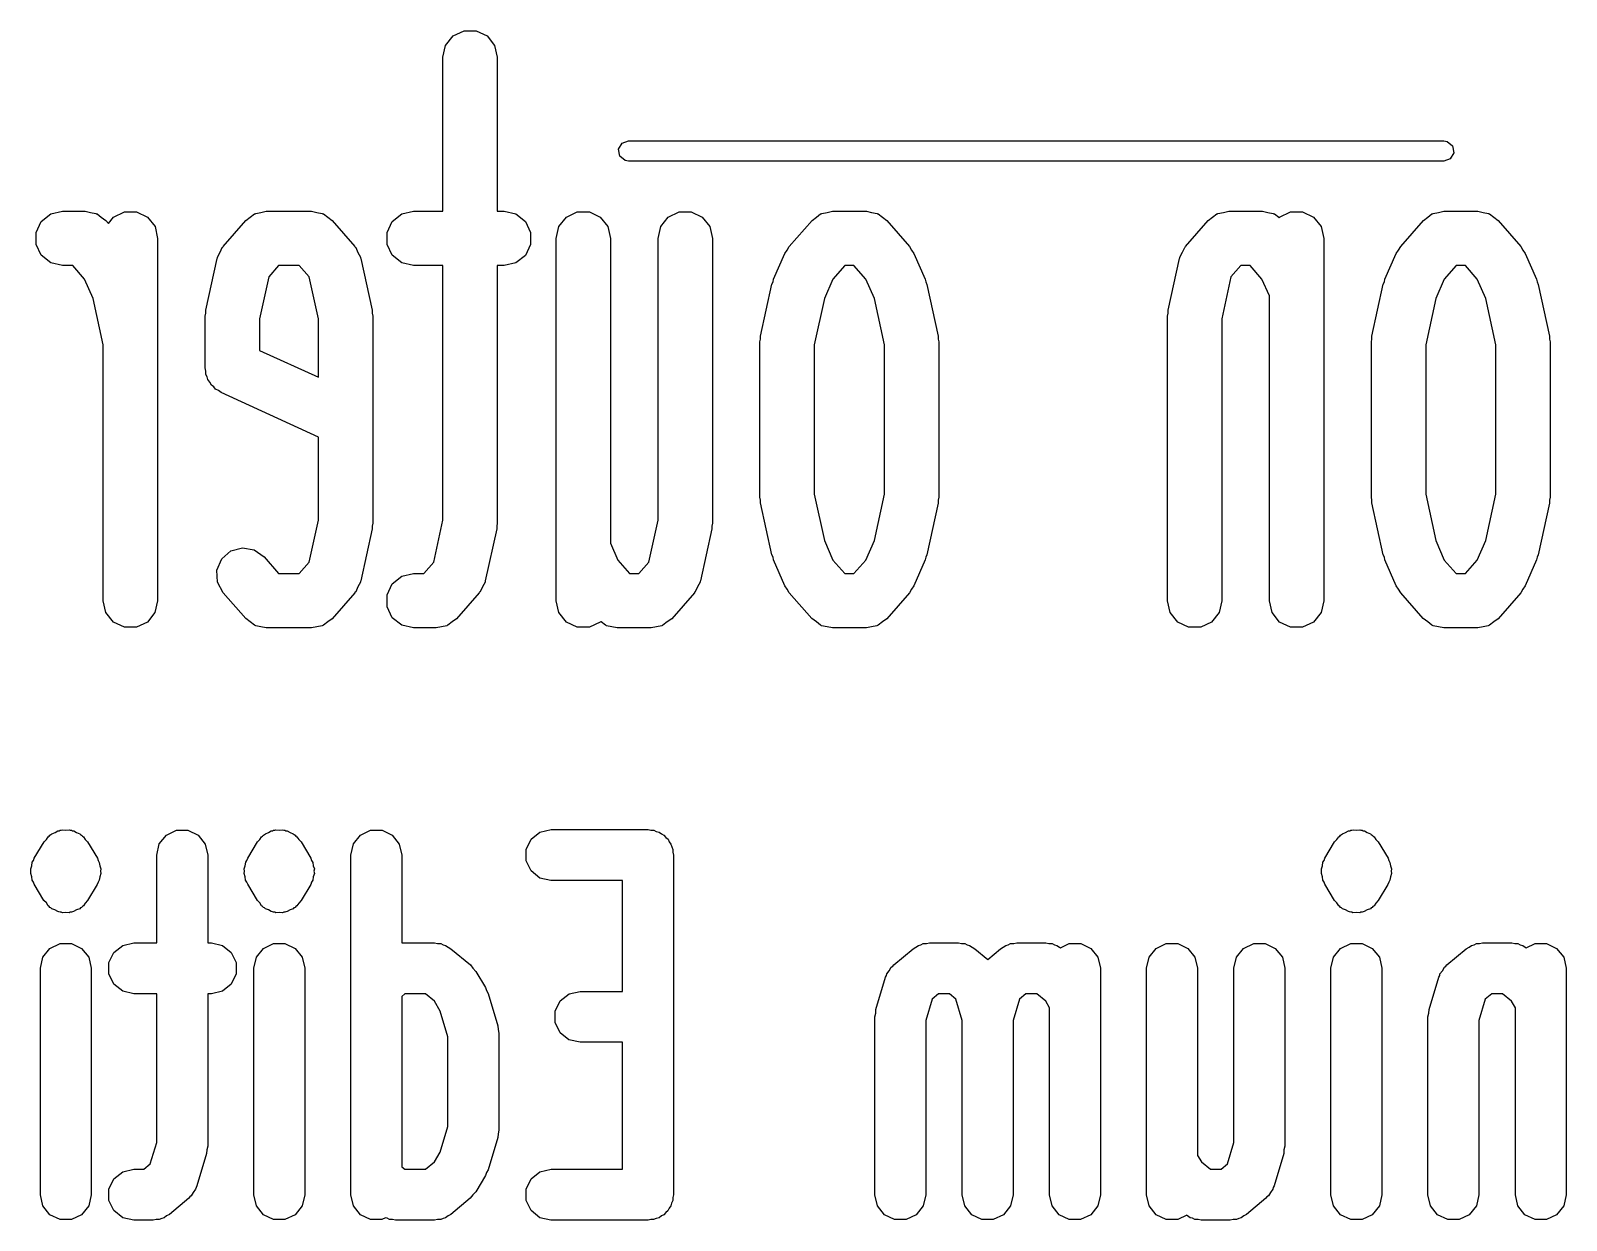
# Model space of a CAD drawing. Extents: x 69 to 230, y -100 to -50.
# Drawn here: x 142.6 to 153.9, y -59.07 to -50.31 of the extents above; entities that cross this region are included whole.
import ezdxf

# ---------------------------------------------------------------- set-up
doc = ezdxf.new("R2010")
doc.units = 0
doc.layers.add('BLACK', color=7, linetype='CONTINUOUS')

msp = doc.modelspace()

# ---------------------------------------------------------------- linework, layer by layer
at = {"layer": 'BLACK', "linetype": 'CONTINUOUS'}
for p, q in [((145.653, -50.4225), (145.709, -50.353)), ((145.709, -50.353), (145.789, -50.3145)), ((145.789, -50.3145), (145.878, -50.3146)), ((145.878, -50.3146), (145.958, -50.3532)), ((145.958, -50.3532), (146.014, -50.4228)), ((145.633, -50.5092), (145.653, -50.4225)), ((145.633, -51.6429), (145.633, -50.5092)), ((146.014, -50.4228), (146.033, -50.5095)), ((146.033, -50.5095), (146.033, -51.6429)), ((146.926, -51.187), (146.952, -51.1425)), ((146.935, -51.2375), (146.926, -51.187)), ((146.952, -51.1425), (147, -51.125)), ((147, -51.125), (153, -51.125)), ((153, -51.125), (153.026, -51.1295)), ((153.026, -51.1295), (153.065, -51.1625)), ((153.065, -51.1625), (153.074, -51.213)), ((146.974, -51.2705), (146.935, -51.2375)), ((147, -51.275), (146.974, -51.2705)), ((153, -51.275), (147, -51.275)), ((153.048, -51.2575), (153, -51.275)), ((153.074, -51.213), (153.048, -51.2575)), ((142.747, -51.6626), (142.833, -51.6429)), ((142.833, -51.6429), (143, -51.6429)), ((143, -51.6429), (143.039, -51.6518)), ((143.039, -51.6518), (143.079, -51.6589)), ((143.209, -51.6863), (143.289, -51.6478)), ((143.289, -51.6478), (143.378, -51.6479)), ((143.378, -51.6479), (143.458, -51.6866)), ((144.255, -51.6588), (144.294, -51.6517)), ((144.294, -51.6517), (144.333, -51.6429)), ((144.333, -51.6429), (144.667, -51.6429)), ((144.667, -51.6429), (144.706, -51.6518)), ((144.706, -51.6518), (144.745, -51.6589)), ((145.33, -51.6626), (145.417, -51.6429)), ((145.417, -51.6429), (145.633, -51.6429)), ((146.033, -51.6429), (146.084, -51.6429)), ((146.084, -51.6429), (146.17, -51.6628)), ((146.542, -51.6863), (146.622, -51.6478)), ((146.622, -51.6478), (146.711, -51.6479)), ((146.711, -51.6479), (146.791, -51.6866)), ((147.292, -51.6863), (147.372, -51.6478)), ((147.372, -51.6478), (147.461, -51.6479)), ((147.461, -51.6479), (147.541, -51.6866)), ((148.422, -51.6588), (148.461, -51.6517)), ((148.461, -51.6517), (148.5, -51.6429)), ((148.5, -51.6429), (148.75, -51.6429)), ((148.75, -51.6429), (148.789, -51.6518)), ((148.789, -51.6518), (148.829, -51.6589)), ((151.338, -51.6588), (151.378, -51.6517)), ((151.378, -51.6517), (151.417, -51.6429)), ((151.417, -51.6429), (151.667, -51.6429)), ((151.667, -51.6429), (151.706, -51.6518)), ((151.706, -51.6518), (151.745, -51.6589)), ((151.792, -51.6863), (151.872, -51.6478)), ((151.872, -51.6478), (151.961, -51.6479)), ((151.961, -51.6479), (152.041, -51.6866)), ((152.922, -51.6588), (152.961, -51.6517)), ((152.961, -51.6517), (153, -51.6429)), ((153, -51.6429), (153.25, -51.6429)), ((153.25, -51.6429), (153.289, -51.6518)), ((153.289, -51.6518), (153.329, -51.6589)), ((142.638, -51.7982), (142.677, -51.7181)), ((142.677, -51.7181), (142.747, -51.6626)), ((143.079, -51.6589), (143.082, -51.6617)), ((143.082, -51.6617), (143.087, -51.6628)), ((143.087, -51.6628), (143.118, -51.6877)), ((143.118, -51.6877), (143.151, -51.7112)), ((143.151, -51.7112), (143.171, -51.7341)), ((143.171, -51.7341), (143.209, -51.6863)), ((143.458, -51.6866), (143.514, -51.7561)), ((143.514, -51.7561), (143.533, -51.8429)), ((144.016, -51.9016), (144.183, -51.7109)), ((144.183, -51.7109), (144.215, -51.6875)), ((144.215, -51.6875), (144.247, -51.6626)), ((144.247, -51.6626), (144.251, -51.6616)), ((144.251, -51.6616), (144.255, -51.6588)), ((144.745, -51.6589), (144.749, -51.6617)), ((144.749, -51.6617), (144.754, -51.6628)), ((144.754, -51.6628), (144.785, -51.6877)), ((144.785, -51.6877), (144.817, -51.7112)), ((144.817, -51.7112), (144.984, -51.9019)), ((145.222, -51.7982), (145.26, -51.7181)), ((145.26, -51.7181), (145.33, -51.6626)), ((146.17, -51.6628), (146.24, -51.7184)), ((146.24, -51.7184), (146.278, -51.7985)), ((146.467, -51.8425), (146.487, -51.7558)), ((146.487, -51.7558), (146.542, -51.6863)), ((146.791, -51.6866), (146.847, -51.7561)), ((146.847, -51.7561), (146.867, -51.8429)), ((147.217, -51.8425), (147.237, -51.7558)), ((147.237, -51.7558), (147.292, -51.6863)), ((147.541, -51.6866), (147.597, -51.7561)), ((147.597, -51.7561), (147.617, -51.8429)), ((148.183, -51.9016), (148.35, -51.7109)), ((148.35, -51.7109), (148.382, -51.6875)), ((148.382, -51.6875), (148.413, -51.6626)), ((148.413, -51.6626), (148.418, -51.6616)), ((148.418, -51.6616), (148.422, -51.6588)), ((148.829, -51.6589), (148.832, -51.6617)), ((148.832, -51.6617), (148.837, -51.6628)), ((148.837, -51.6628), (148.868, -51.6877)), ((148.868, -51.6877), (148.901, -51.7112)), ((148.901, -51.7112), (149.067, -51.9019)), ((151.099, -51.9016), (151.266, -51.7109)), ((151.266, -51.7109), (151.299, -51.6875)), ((151.299, -51.6875), (151.33, -51.6626)), ((151.33, -51.6626), (151.335, -51.6616)), ((151.335, -51.6616), (151.338, -51.6588)), ((151.745, -51.6589), (151.749, -51.6617)), ((151.749, -51.6617), (151.754, -51.6628)), ((151.754, -51.6628), (151.785, -51.6877)), ((151.785, -51.6877), (151.789, -51.6906)), ((151.789, -51.6906), (151.792, -51.6863)), ((152.041, -51.6866), (152.097, -51.7561)), ((152.097, -51.7561), (152.117, -51.8429)), ((152.683, -51.9016), (152.85, -51.7109)), ((152.85, -51.7109), (152.882, -51.6875)), ((152.882, -51.6875), (152.913, -51.6626)), ((152.913, -51.6626), (152.918, -51.6616)), ((152.918, -51.6616), (152.922, -51.6588)), ((153.329, -51.6589), (153.332, -51.6617)), ((153.332, -51.6617), (153.337, -51.6628)), ((153.337, -51.6628), (153.368, -51.6877)), ((153.368, -51.6877), (153.401, -51.7112)), ((153.401, -51.7112), (153.567, -51.9019)), ((142.638, -51.8872), (142.638, -51.7982)), ((143.533, -51.8429), (143.533, -54.5099)), ((145.222, -51.8872), (145.222, -51.7982)), ((146.278, -51.7985), (146.278, -51.8875)), ((146.467, -54.5095), (146.467, -51.8425)), ((146.867, -51.8429), (146.867, -54.0867)), ((147.217, -53.9165), (147.217, -51.8425)), ((147.617, -51.8429), (147.617, -53.9384)), ((152.117, -51.8429), (152.117, -54.5099)), ((142.677, -51.9674), (142.638, -51.8872)), ((142.746, -52.0229), (142.677, -51.9674)), ((143.888, -52.3715), (143.971, -51.9903)), ((143.971, -51.9903), (143.974, -51.9853)), ((143.974, -51.9799), (143.993, -51.9453)), ((143.974, -51.9853), (143.974, -51.9799)), ((143.993, -51.9453), (144.009, -51.9098)), ((144.009, -51.9098), (144.014, -51.9064)), ((144.014, -51.9064), (144.016, -51.9016)), ((144.984, -51.9019), (144.987, -51.9067)), ((144.987, -51.9067), (144.991, -51.9101)), ((144.991, -51.9101), (145.008, -51.9457)), ((145.008, -51.9457), (145.026, -51.9803)), ((145.026, -51.9803), (145.026, -51.9857)), ((145.026, -51.9857), (145.029, -51.9906)), ((145.029, -51.9906), (145.112, -52.3719)), ((145.26, -51.9674), (145.222, -51.8872)), ((145.33, -52.0229), (145.26, -51.9674)), ((146.24, -51.9676), (146.17, -52.0231)), ((146.278, -51.8875), (146.24, -51.9676)), ((148.067, -52.1436), (148.15, -51.9528)), ((148.15, -51.9528), (148.168, -51.9284)), ((148.168, -51.9284), (148.183, -51.9016)), ((149.067, -51.9019), (149.082, -51.9287)), ((149.082, -51.9287), (149.1, -51.9532)), ((149.1, -51.9532), (149.183, -52.144)), ((150.971, -52.3715), (151.055, -51.9903)), ((151.055, -51.9903), (151.057, -51.9853)), ((151.057, -51.9799), (151.076, -51.9453)), ((151.057, -51.9853), (151.057, -51.9799)), ((151.076, -51.9453), (151.093, -51.9098)), ((151.093, -51.9098), (151.097, -51.9064)), ((151.097, -51.9064), (151.099, -51.9016)), ((152.567, -52.1436), (152.65, -51.9528)), ((152.65, -51.9528), (152.668, -51.9284)), ((152.668, -51.9284), (152.683, -51.9016)), ((153.567, -51.9019), (153.582, -51.9287)), ((153.582, -51.9287), (153.6, -51.9532)), ((153.6, -51.9532), (153.683, -52.144)), ((142.833, -52.0429), (142.746, -52.0229)), ((142.909, -52.0429), (142.833, -52.0429)), ((142.996, -52.1418), (142.909, -52.0429)), ((144.424, -52.0429), (144.351, -52.1263)), ((144.576, -52.0429), (144.424, -52.0429)), ((144.649, -52.1263), (144.576, -52.0429)), ((145.416, -52.0429), (145.33, -52.0229)), ((145.633, -52.0429), (145.416, -52.0429)), ((145.633, -53.9165), (145.633, -52.0429)), ((146.083, -52.0429), (146.033, -52.0429)), ((146.033, -52.0429), (146.033, -53.9384)), ((146.17, -52.0231), (146.083, -52.0429)), ((148.591, -52.0429), (148.504, -52.1418)), ((148.659, -52.0429), (148.591, -52.0429)), ((148.746, -52.1418), (148.659, -52.0429)), ((151.507, -52.0429), (151.434, -52.1263)), ((151.576, -52.0429), (151.507, -52.0429)), ((151.662, -52.1418), (151.576, -52.0429)), ((153.091, -52.0429), (153.004, -52.1418)), ((153.159, -52.0429), (153.091, -52.0429)), ((153.246, -52.1418), (153.159, -52.0429)), ((143.059, -52.2859), (142.996, -52.1418)), ((144.351, -52.1263), (144.283, -52.4359)), ((144.717, -52.4359), (144.649, -52.1263)), ((147.971, -52.562), (148.055, -52.1807)), ((148.055, -52.1807), (148.063, -52.163)), ((148.063, -52.163), (148.067, -52.1436)), ((148.504, -52.1418), (148.441, -52.2859)), ((148.809, -52.2859), (148.746, -52.1418)), ((149.183, -52.144), (149.187, -52.1633)), ((149.187, -52.1633), (149.195, -52.1811)), ((149.195, -52.1811), (149.279, -52.5624)), ((151.434, -52.1263), (151.367, -52.4359)), ((151.717, -52.2656), (151.662, -52.1418)), ((152.471, -52.562), (152.555, -52.1807)), ((152.555, -52.1807), (152.563, -52.163)), ((152.563, -52.163), (152.567, -52.1436)), ((153.004, -52.1418), (152.941, -52.2859)), ((153.309, -52.2859), (153.246, -52.1418)), ((153.683, -52.144), (153.687, -52.1633)), ((153.687, -52.1633), (153.695, -52.1811)), ((153.695, -52.1811), (153.779, -52.5624)), ((143.133, -52.6264), (143.059, -52.2859)), ((148.441, -52.2859), (148.367, -52.6264)), ((148.883, -52.6264), (148.809, -52.2859)), ((151.717, -54.5095), (151.717, -52.2656)), ((152.941, -52.2859), (152.867, -52.6264)), ((153.383, -52.6264), (153.309, -52.2859)), ((143.883, -52.4139), (143.888, -52.393)), ((143.883, -52.7952), (143.883, -52.4139)), ((143.888, -52.393), (143.888, -52.3715)), ((144.283, -52.4359), (144.283, -52.6668)), ((144.717, -52.8649), (144.717, -52.4359)), ((145.112, -52.3719), (145.112, -52.3934)), ((145.112, -52.3934), (145.117, -52.4143)), ((145.117, -52.4143), (145.117, -53.9384)), ((150.967, -52.4139), (150.971, -52.393)), ((150.967, -54.5095), (150.967, -52.4139)), ((150.971, -52.393), (150.971, -52.3715)), ((151.367, -52.4359), (151.367, -54.5099)), ((143.133, -54.5095), (143.133, -52.6264)), ((144.283, -52.6668), (144.717, -52.8649)), ((147.967, -52.6044), (147.971, -52.5835)), ((147.967, -53.7476), (147.967, -52.6044)), ((147.971, -52.5835), (147.971, -52.562)), ((148.367, -52.6264), (148.367, -53.726)), ((148.883, -53.726), (148.883, -52.6264)), ((149.279, -52.5624), (149.279, -52.5838)), ((149.279, -52.5838), (149.283, -52.6048)), ((149.283, -52.6048), (149.283, -53.748)), ((152.467, -52.6044), (152.471, -52.5835)), ((152.467, -53.7476), (152.467, -52.6044)), ((152.471, -52.5835), (152.471, -52.562)), ((152.867, -52.6264), (152.867, -53.726)), ((153.383, -53.726), (153.383, -52.6264)), ((153.779, -52.5624), (153.779, -52.5838)), ((153.779, -52.5838), (153.783, -52.6048)), ((153.783, -52.6048), (153.783, -53.748)), ((143.889, -52.819), (143.883, -52.7952)), ((143.889, -52.8434), (143.889, -52.819)), ((143.899, -52.8618), (143.889, -52.8434)), ((143.903, -52.882), (143.899, -52.8618)), ((143.918, -52.901), (143.903, -52.882)), ((143.929, -52.9228), (143.918, -52.901)), ((143.946, -52.9354), (143.929, -52.9228)), ((143.959, -52.9515), (143.946, -52.9354)), ((143.981, -52.9621), (143.959, -52.9515)), ((144, -52.977), (143.981, -52.9621)), ((144.717, -53.3047), (144, -52.977)), ((144.717, -53.9165), (144.717, -53.3047)), ((147.971, -53.7685), (147.967, -53.7476)), ((147.971, -53.79), (147.971, -53.7685)), ((148.055, -54.1713), (147.971, -53.79)), ((148.367, -53.726), (148.441, -54.0665)), ((148.809, -54.0665), (148.883, -53.726)), ((149.279, -53.7904), (149.195, -54.1717)), ((149.283, -53.748), (149.279, -53.7689)), ((149.279, -53.7689), (149.279, -53.7904)), ((152.471, -53.7685), (152.467, -53.7476)), ((152.471, -53.79), (152.471, -53.7685)), ((152.555, -54.1713), (152.471, -53.79)), ((152.867, -53.726), (152.941, -54.0665)), ((153.309, -54.0665), (153.383, -53.726)), ((153.779, -53.7904), (153.695, -54.1717)), ((153.783, -53.748), (153.779, -53.7689)), ((153.779, -53.7689), (153.779, -53.7904)), ((144.649, -54.2261), (144.717, -53.9165)), ((145.112, -53.9808), (145.029, -54.3621)), ((145.117, -53.9384), (145.112, -53.9594)), ((145.112, -53.9594), (145.112, -53.9808)), ((145.566, -54.2261), (145.633, -53.9165)), ((146.029, -53.9808), (145.945, -54.3621)), ((146.033, -53.9384), (146.029, -53.9594)), ((146.029, -53.9594), (146.029, -53.9808)), ((147.149, -54.2261), (147.217, -53.9165)), ((147.612, -53.9808), (147.529, -54.3621)), ((147.617, -53.9384), (147.612, -53.9594)), ((147.612, -53.9594), (147.612, -53.9808)), ((144.072, -54.1429), (144.158, -54.1193)), ((144.158, -54.1193), (144.245, -54.1351)), ((144.245, -54.1351), (144.317, -54.1873)), ((146.867, -54.0867), (146.921, -54.2106)), ((148.441, -54.0665), (148.504, -54.2106)), ((148.746, -54.2106), (148.809, -54.0665)), ((152.941, -54.0665), (153.004, -54.2106)), ((153.246, -54.2106), (153.309, -54.0665)), ((143.97, -54.2832), (144.005, -54.2015)), ((144.005, -54.2015), (144.072, -54.1429)), ((144.317, -54.1873), (144.424, -54.3095)), ((144.576, -54.3095), (144.649, -54.2261)), ((145.493, -54.3095), (145.566, -54.2261)), ((146.921, -54.2106), (147.007, -54.3095)), ((147.076, -54.3095), (147.149, -54.2261)), ((148.063, -54.1891), (148.055, -54.1713)), ((148.067, -54.2084), (148.063, -54.1891)), ((148.15, -54.3992), (148.067, -54.2084)), ((148.504, -54.2106), (148.591, -54.3095)), ((148.659, -54.3095), (148.746, -54.2106)), ((149.183, -54.2087), (149.1, -54.3995)), ((149.187, -54.1894), (149.183, -54.2087)), ((149.195, -54.1717), (149.187, -54.1894)), ((152.563, -54.1891), (152.555, -54.1713)), ((152.567, -54.2084), (152.563, -54.1891)), ((152.65, -54.3992), (152.567, -54.2084)), ((153.004, -54.2106), (153.091, -54.3095)), ((153.159, -54.3095), (153.246, -54.2106)), ((153.683, -54.2087), (153.6, -54.3995)), ((153.687, -54.1894), (153.683, -54.2087)), ((153.695, -54.1717), (153.687, -54.1894)), ((143.974, -54.3721), (143.97, -54.2832)), ((144.424, -54.3095), (144.576, -54.3095)), ((145.029, -54.3621), (145.026, -54.367)), ((145.026, -54.367), (145.026, -54.3724)), ((145.26, -54.3847), (145.33, -54.3293)), ((145.33, -54.3293), (145.417, -54.3095)), ((145.417, -54.3095), (145.493, -54.3095)), ((145.945, -54.3621), (145.943, -54.367)), ((145.943, -54.367), (145.943, -54.3724)), ((147.007, -54.3095), (147.076, -54.3095)), ((147.529, -54.3621), (147.526, -54.367)), ((147.526, -54.367), (147.526, -54.3724)), ((148.591, -54.3095), (148.659, -54.3095)), ((153.091, -54.3095), (153.159, -54.3095)), ((144.016, -54.4505), (143.974, -54.3721)), ((144.183, -54.6412), (144.016, -54.4505)), ((144.984, -54.4507), (144.817, -54.6415)), ((144.986, -54.446), (144.984, -54.4507)), ((144.991, -54.4426), (144.986, -54.446)), ((145.007, -54.407), (144.991, -54.4426)), ((145.026, -54.3724), (145.007, -54.407)), ((145.222, -54.4649), (145.26, -54.3847)), ((145.222, -54.5538), (145.222, -54.4649)), ((145.901, -54.4507), (145.734, -54.6415)), ((145.903, -54.446), (145.901, -54.4507)), ((145.907, -54.4426), (145.903, -54.446)), ((145.924, -54.407), (145.907, -54.4426)), ((145.943, -54.3724), (145.924, -54.407)), ((147.484, -54.4507), (147.317, -54.6415)), ((147.486, -54.446), (147.484, -54.4507)), ((147.491, -54.4426), (147.486, -54.446)), ((147.507, -54.407), (147.491, -54.4426)), ((147.526, -54.3724), (147.507, -54.407)), ((148.168, -54.4237), (148.15, -54.3992)), ((148.183, -54.4505), (148.168, -54.4237)), ((148.349, -54.6412), (148.183, -54.4505)), ((149.067, -54.4507), (148.9, -54.6415)), ((149.082, -54.424), (149.067, -54.4507)), ((149.1, -54.3995), (149.082, -54.424)), ((152.668, -54.4237), (152.65, -54.3992)), ((152.683, -54.4505), (152.668, -54.4237)), ((152.849, -54.6412), (152.683, -54.4505)), ((153.567, -54.4507), (153.4, -54.6415)), ((153.582, -54.424), (153.567, -54.4507)), ((153.6, -54.3995), (153.582, -54.424)), ((143.153, -54.5963), (143.133, -54.5095)), ((143.533, -54.5099), (143.513, -54.5966)), ((145.26, -54.634), (145.222, -54.5538)), ((146.486, -54.5963), (146.467, -54.5095)), ((150.986, -54.5963), (150.967, -54.5095)), ((151.367, -54.5099), (151.347, -54.5966)), ((151.736, -54.5963), (151.717, -54.5095)), ((152.117, -54.5099), (152.097, -54.5966)), ((143.209, -54.6658), (143.153, -54.5963)), ((143.289, -54.7045), (143.209, -54.6658)), ((143.378, -54.7046), (143.289, -54.7045)), ((143.458, -54.666), (143.378, -54.7046)), ((143.513, -54.5966), (143.458, -54.666)), ((144.215, -54.6647), (144.183, -54.6412)), ((144.246, -54.6896), (144.215, -54.6647)), ((144.251, -54.6907), (144.246, -54.6896)), ((144.255, -54.6935), (144.251, -54.6907)), ((144.294, -54.7006), (144.255, -54.6935)), ((144.333, -54.7095), (144.294, -54.7006)), ((144.706, -54.7006), (144.667, -54.7095)), ((144.745, -54.6936), (144.706, -54.7006)), ((144.749, -54.6908), (144.745, -54.6936)), ((144.753, -54.6897), (144.749, -54.6908)), ((144.785, -54.6649), (144.753, -54.6897)), ((144.817, -54.6415), (144.785, -54.6649)), ((145.33, -54.6896), (145.26, -54.634)), ((145.416, -54.7095), (145.33, -54.6896)), ((145.622, -54.7006), (145.583, -54.7095)), ((145.662, -54.6936), (145.622, -54.7006)), ((145.665, -54.6908), (145.662, -54.6936)), ((145.67, -54.6897), (145.665, -54.6908)), ((145.701, -54.6649), (145.67, -54.6897)), ((145.734, -54.6415), (145.701, -54.6649)), ((146.542, -54.6658), (146.486, -54.5963)), ((146.622, -54.7045), (146.542, -54.6658)), ((146.711, -54.7046), (146.622, -54.7045)), ((146.791, -54.666), (146.711, -54.7046)), ((146.795, -54.6618), (146.791, -54.666)), ((146.798, -54.6647), (146.795, -54.6618)), ((146.83, -54.6896), (146.798, -54.6647)), ((146.834, -54.6907), (146.83, -54.6896)), ((146.838, -54.6935), (146.834, -54.6907)), ((146.877, -54.7006), (146.838, -54.6935)), ((146.916, -54.7095), (146.877, -54.7006)), ((147.206, -54.7006), (147.167, -54.7095)), ((147.245, -54.6936), (147.206, -54.7006)), ((147.249, -54.6908), (147.245, -54.6936)), ((147.253, -54.6897), (147.249, -54.6908)), ((147.285, -54.6649), (147.253, -54.6897)), ((147.317, -54.6415), (147.285, -54.6649)), ((148.382, -54.6647), (148.349, -54.6412)), ((148.413, -54.6896), (148.382, -54.6647)), ((148.418, -54.6907), (148.413, -54.6896)), ((148.421, -54.6935), (148.418, -54.6907)), ((148.461, -54.7006), (148.421, -54.6935)), ((148.5, -54.7095), (148.461, -54.7006)), ((148.789, -54.7006), (148.75, -54.7095)), ((148.828, -54.6936), (148.789, -54.7006)), ((148.832, -54.6908), (148.828, -54.6936)), ((148.837, -54.6897), (148.832, -54.6908)), ((148.868, -54.6649), (148.837, -54.6897)), ((148.9, -54.6415), (148.868, -54.6649)), ((151.042, -54.6658), (150.986, -54.5963)), ((151.122, -54.7045), (151.042, -54.6658)), ((151.211, -54.7046), (151.122, -54.7045)), ((151.291, -54.666), (151.211, -54.7046)), ((151.347, -54.5966), (151.291, -54.666)), ((151.792, -54.6658), (151.736, -54.5963)), ((151.872, -54.7045), (151.792, -54.6658)), ((151.961, -54.7046), (151.872, -54.7045)), ((152.041, -54.666), (151.961, -54.7046)), ((152.097, -54.5966), (152.041, -54.666)), ((152.882, -54.6647), (152.849, -54.6412)), ((152.913, -54.6896), (152.882, -54.6647)), ((152.918, -54.6907), (152.913, -54.6896)), ((152.921, -54.6935), (152.918, -54.6907)), ((152.961, -54.7006), (152.921, -54.6935)), ((153, -54.7095), (152.961, -54.7006)), ((153.289, -54.7006), (153.25, -54.7095)), ((153.328, -54.6936), (153.289, -54.7006)), ((153.332, -54.6908), (153.328, -54.6936)), ((153.337, -54.6897), (153.332, -54.6908)), ((153.368, -54.6649), (153.337, -54.6897)), ((153.4, -54.6415), (153.368, -54.6649)), ((144.667, -54.7095), (144.333, -54.7095)), ((145.583, -54.7095), (145.416, -54.7095)), ((147.167, -54.7095), (146.916, -54.7095)), ((148.75, -54.7095), (148.5, -54.7095)), ((153.25, -54.7095), (153, -54.7095)), ((142.625, -56.4035), (142.697, -56.2842)), ((142.697, -56.2842), (142.714, -56.2663)), ((142.714, -56.2663), (142.727, -56.2455)), ((142.727, -56.2455), (142.735, -56.241)), ((142.735, -56.241), (142.74, -56.2342)), ((142.74, -56.2342), (142.748, -56.2304)), ((142.748, -56.2304), (142.754, -56.2241)), ((142.754, -56.2241), (142.778, -56.2155)), ((142.778, -56.2155), (142.799, -56.2027)), ((142.799, -56.2027), (142.808, -56.2019)), ((142.808, -56.2019), (142.816, -56.1981)), ((142.816, -56.1981), (142.824, -56.1981)), ((142.824, -56.1981), (142.833, -56.1951)), ((142.833, -56.1951), (142.857, -56.1974)), ((142.857, -56.1974), (142.882, -56.1951)), ((142.882, -56.1951), (142.89, -56.1982)), ((142.89, -56.1982), (142.899, -56.1982)), ((142.899, -56.1982), (142.907, -56.202)), ((142.907, -56.202), (142.916, -56.2028)), ((142.916, -56.2028), (142.937, -56.2156)), ((142.937, -56.2156), (142.96, -56.2243)), ((142.96, -56.2243), (142.966, -56.2306)), ((142.966, -56.2306), (142.974, -56.2344)), ((142.974, -56.2344), (142.98, -56.2413)), ((142.98, -56.2413), (142.987, -56.2458)), ((142.987, -56.2458), (143.001, -56.2665)), ((143.001, -56.2665), (143.018, -56.2845)), ((143.018, -56.2845), (143.09, -56.4038)), ((143.545, -56.2993), (143.598, -56.2342)), ((143.598, -56.2342), (143.673, -56.1981)), ((143.673, -56.1981), (143.756, -56.1982)), ((143.756, -56.1982), (143.831, -56.2344)), ((143.831, -56.2344), (143.883, -56.2996)), ((144.196, -56.4035), (144.268, -56.2842)), ((144.268, -56.2842), (144.285, -56.2663)), ((144.285, -56.2663), (144.299, -56.2455)), ((144.299, -56.2455), (144.306, -56.241)), ((144.306, -56.241), (144.312, -56.2342)), ((144.312, -56.2342), (144.32, -56.2304)), ((144.32, -56.2304), (144.326, -56.2241)), ((144.326, -56.2241), (144.349, -56.2155)), ((144.349, -56.2155), (144.37, -56.2027)), ((144.37, -56.2027), (144.379, -56.2019)), ((144.379, -56.2019), (144.387, -56.1981)), ((144.387, -56.1981), (144.396, -56.1981)), ((144.396, -56.1981), (144.404, -56.1951)), ((144.404, -56.1951), (144.429, -56.1974)), ((144.429, -56.1974), (144.453, -56.1951)), ((144.453, -56.1951), (144.462, -56.1982)), ((144.462, -56.1982), (144.47, -56.1982)), ((144.47, -56.1982), (144.478, -56.202)), ((144.478, -56.202), (144.487, -56.2028)), ((144.487, -56.2028), (144.508, -56.2156)), ((144.508, -56.2156), (144.532, -56.2243)), ((144.532, -56.2243), (144.538, -56.2306)), ((144.538, -56.2306), (144.546, -56.2344)), ((144.546, -56.2344), (144.551, -56.2413)), ((144.551, -56.2413), (144.558, -56.2458)), ((144.558, -56.2458), (144.572, -56.2665)), ((144.572, -56.2665), (144.589, -56.2845)), ((144.589, -56.2845), (144.661, -56.4038)), ((144.974, -56.2993), (145.026, -56.2342)), ((145.026, -56.2342), (145.101, -56.1981)), ((145.101, -56.1981), (145.185, -56.1982)), ((145.185, -56.1982), (145.26, -56.2344)), ((145.26, -56.2344), (145.312, -56.2996)), ((146.246, -56.3391), (146.282, -56.264)), ((146.282, -56.264), (146.347, -56.212)), ((146.347, -56.212), (146.429, -56.1935)), ((146.429, -56.1935), (147.143, -56.1935)), ((147.143, -56.1935), (147.164, -56.1982)), ((147.164, -56.1982), (147.185, -56.1982)), ((147.185, -56.1982), (147.204, -56.2074)), ((147.204, -56.2074), (147.224, -56.2121)), ((147.224, -56.2121), (147.241, -56.2253)), ((147.241, -56.2253), (147.26, -56.2344)), ((147.26, -56.2344), (147.273, -56.251)), ((147.273, -56.251), (147.29, -56.2642)), ((147.29, -56.2642), (147.299, -56.2832)), ((147.299, -56.2832), (147.312, -56.2996)), ((152.125, -56.4035), (152.197, -56.2842)), ((152.197, -56.2842), (152.214, -56.2663)), ((152.214, -56.2663), (152.227, -56.2455)), ((152.227, -56.2455), (152.235, -56.241)), ((152.235, -56.241), (152.24, -56.2342)), ((152.24, -56.2342), (152.248, -56.2304)), ((152.248, -56.2304), (152.254, -56.2241)), ((152.254, -56.2241), (152.278, -56.2155)), ((152.278, -56.2155), (152.299, -56.2027)), ((152.299, -56.2027), (152.308, -56.2019)), ((152.308, -56.2019), (152.316, -56.1981)), ((152.316, -56.1981), (152.324, -56.1981)), ((152.324, -56.1981), (152.333, -56.1951)), ((152.333, -56.1951), (152.357, -56.1974)), ((152.357, -56.1974), (152.382, -56.1951)), ((152.382, -56.1951), (152.39, -56.1982)), ((152.39, -56.1982), (152.399, -56.1982)), ((152.399, -56.1982), (152.407, -56.202)), ((152.407, -56.202), (152.416, -56.2028)), ((152.416, -56.2028), (152.437, -56.2156)), ((152.437, -56.2156), (152.46, -56.2243)), ((152.46, -56.2243), (152.466, -56.2306)), ((152.466, -56.2306), (152.474, -56.2344)), ((152.474, -56.2344), (152.48, -56.2413)), ((152.48, -56.2413), (152.487, -56.2458)), ((152.487, -56.2458), (152.501, -56.2665)), ((152.501, -56.2665), (152.518, -56.2845)), ((152.518, -56.2845), (152.59, -56.4038)), ((143.527, -56.3806), (143.545, -56.2993)), ((143.527, -57.0268), (143.527, -56.3806)), ((143.883, -56.2996), (143.902, -56.381)), ((143.902, -56.381), (143.902, -57.0268)), ((144.955, -56.3806), (144.974, -56.2993)), ((144.955, -58.881), (144.955, -56.3806)), ((145.312, -56.2996), (145.33, -56.381)), ((145.33, -56.381), (145.33, -57.0268)), ((146.246, -56.4225), (146.246, -56.3391)), ((147.312, -56.2996), (147.317, -56.3203)), ((147.317, -56.3203), (147.326, -56.3394)), ((147.326, -56.3394), (147.326, -56.3604)), ((147.326, -56.3604), (147.33, -56.381)), ((147.33, -56.381), (147.33, -58.8813)), ((142.599, -56.4828), (142.607, -56.459)), ((142.601, -56.4998), (142.599, -56.4828)), ((142.599, -56.5169), (142.601, -56.4998)), ((142.607, -56.459), (142.61, -56.4342)), ((142.61, -56.4342), (142.62, -56.4199)), ((142.62, -56.4199), (142.625, -56.4035)), ((143.09, -56.4038), (143.095, -56.4202)), ((143.095, -56.4202), (143.104, -56.4345)), ((143.104, -56.4345), (143.108, -56.4593)), ((143.108, -56.4593), (143.115, -56.4831)), ((143.115, -56.4831), (143.113, -56.5002)), ((143.113, -56.5002), (143.115, -56.5172)), ((144.17, -56.4828), (144.178, -56.459)), ((144.173, -56.4998), (144.17, -56.4828)), ((144.17, -56.5169), (144.173, -56.4998)), ((144.178, -56.459), (144.182, -56.4342)), ((144.182, -56.4342), (144.191, -56.4199)), ((144.191, -56.4199), (144.196, -56.4035)), ((144.661, -56.4038), (144.666, -56.4202)), ((144.666, -56.4202), (144.676, -56.4345)), ((144.676, -56.4345), (144.679, -56.4593)), ((144.679, -56.4593), (144.687, -56.4831)), ((144.687, -56.4831), (144.684, -56.5002)), ((144.684, -56.5002), (144.687, -56.5172)), ((146.282, -56.4977), (146.246, -56.4225)), ((146.347, -56.5498), (146.282, -56.4977)), ((152.099, -56.4828), (152.107, -56.459)), ((152.101, -56.4998), (152.099, -56.4828)), ((152.099, -56.5169), (152.101, -56.4998)), ((152.107, -56.459), (152.11, -56.4342)), ((152.11, -56.4342), (152.12, -56.4199)), ((152.12, -56.4199), (152.125, -56.4035)), ((152.59, -56.4038), (152.595, -56.4202)), ((152.595, -56.4202), (152.604, -56.4345)), ((152.604, -56.4345), (152.608, -56.4593)), ((152.608, -56.4593), (152.615, -56.4831)), ((152.615, -56.4831), (152.613, -56.5002)), ((152.613, -56.5002), (152.615, -56.5172)), ((142.607, -56.5407), (142.599, -56.5169)), ((142.61, -56.5655), (142.607, -56.5407)), ((142.619, -56.5798), (142.61, -56.5655)), ((142.625, -56.5962), (142.619, -56.5798)), ((142.696, -56.7155), (142.625, -56.5962)), ((143.089, -56.5965), (143.018, -56.7158)), ((143.095, -56.5801), (143.089, -56.5965)), ((143.104, -56.5658), (143.095, -56.5801)), ((143.108, -56.541), (143.104, -56.5658)), ((143.115, -56.5172), (143.108, -56.541)), ((144.178, -56.5407), (144.17, -56.5169)), ((144.181, -56.5655), (144.178, -56.5407)), ((144.191, -56.5798), (144.181, -56.5655)), ((144.196, -56.5962), (144.191, -56.5798)), ((144.268, -56.7155), (144.196, -56.5962)), ((144.661, -56.5965), (144.589, -56.7158)), ((144.666, -56.5801), (144.661, -56.5965)), ((144.676, -56.5658), (144.666, -56.5801)), ((144.679, -56.541), (144.676, -56.5658)), ((144.687, -56.5172), (144.679, -56.541)), ((146.428, -56.5685), (146.347, -56.5498)), ((146.955, -56.5685), (146.428, -56.5685)), ((146.955, -57.3839), (146.955, -56.5685)), ((152.107, -56.5407), (152.099, -56.5169)), ((152.11, -56.5655), (152.107, -56.5407)), ((152.119, -56.5798), (152.11, -56.5655)), ((152.125, -56.5962), (152.119, -56.5798)), ((152.196, -56.7155), (152.125, -56.5962)), ((152.589, -56.5965), (152.518, -56.7158)), ((152.595, -56.5801), (152.589, -56.5965)), ((152.604, -56.5658), (152.595, -56.5801)), ((152.608, -56.541), (152.604, -56.5658)), ((152.615, -56.5172), (152.608, -56.541)), ((142.714, -56.7334), (142.696, -56.7155)), ((142.727, -56.7542), (142.714, -56.7334)), ((143.001, -56.7337), (142.987, -56.7545)), ((143.018, -56.7158), (143.001, -56.7337)), ((144.285, -56.7335), (144.268, -56.7155)), ((144.299, -56.7542), (144.285, -56.7335)), ((144.572, -56.7337), (144.558, -56.7545)), ((144.589, -56.7158), (144.572, -56.7337)), ((152.214, -56.7334), (152.196, -56.7155)), ((152.227, -56.7542), (152.214, -56.7334)), ((152.501, -56.7337), (152.487, -56.7545)), ((152.518, -56.7158), (152.501, -56.7337)), ((142.735, -56.7587), (142.727, -56.7542)), ((142.74, -56.7656), (142.735, -56.7587)), ((142.748, -56.7694), (142.74, -56.7656)), ((142.754, -56.7757), (142.748, -56.7694)), ((142.777, -56.7844), (142.754, -56.7757)), ((142.799, -56.7972), (142.777, -56.7844)), ((142.807, -56.798), (142.799, -56.7972)), ((142.815, -56.8018), (142.807, -56.798)), ((142.824, -56.8018), (142.815, -56.8018)), ((142.832, -56.8049), (142.824, -56.8018)), ((142.857, -56.8026), (142.832, -56.8049)), ((142.882, -56.8049), (142.857, -56.8026)), ((142.89, -56.8019), (142.882, -56.8049)), ((142.899, -56.8019), (142.89, -56.8019)), ((142.907, -56.7981), (142.899, -56.8019)), ((142.915, -56.7973), (142.907, -56.7981)), ((142.937, -56.7845), (142.915, -56.7973)), ((142.96, -56.7759), (142.937, -56.7845)), ((142.966, -56.7696), (142.96, -56.7759)), ((142.974, -56.7658), (142.966, -56.7696)), ((142.979, -56.759), (142.974, -56.7658)), ((142.987, -56.7545), (142.979, -56.759)), ((144.306, -56.7587), (144.299, -56.7542)), ((144.312, -56.7656), (144.306, -56.7587)), ((144.319, -56.7694), (144.312, -56.7656)), ((144.326, -56.7757), (144.319, -56.7694)), ((144.349, -56.7844), (144.326, -56.7757)), ((144.37, -56.7972), (144.349, -56.7844)), ((144.379, -56.798), (144.37, -56.7972)), ((144.387, -56.8018), (144.379, -56.798)), ((144.395, -56.8018), (144.387, -56.8018)), ((144.404, -56.8049), (144.395, -56.8018)), ((144.428, -56.8026), (144.404, -56.8049)), ((144.453, -56.8049), (144.428, -56.8026)), ((144.461, -56.8019), (144.453, -56.8049)), ((144.47, -56.8019), (144.461, -56.8019)), ((144.478, -56.7981), (144.47, -56.8019)), ((144.487, -56.7973), (144.478, -56.7981)), ((144.508, -56.7845), (144.487, -56.7973)), ((144.531, -56.7759), (144.508, -56.7845)), ((144.537, -56.7696), (144.531, -56.7759)), ((144.545, -56.7658), (144.537, -56.7696)), ((144.551, -56.759), (144.545, -56.7658)), ((144.558, -56.7545), (144.551, -56.759)), ((152.235, -56.7587), (152.227, -56.7542)), ((152.24, -56.7656), (152.235, -56.7587)), ((152.248, -56.7694), (152.24, -56.7656)), ((152.254, -56.7757), (152.248, -56.7694)), ((152.277, -56.7844), (152.254, -56.7757)), ((152.299, -56.7972), (152.277, -56.7844)), ((152.307, -56.798), (152.299, -56.7972)), ((152.315, -56.8018), (152.307, -56.798)), ((152.324, -56.8018), (152.315, -56.8018)), ((152.332, -56.8049), (152.324, -56.8018)), ((152.357, -56.8026), (152.332, -56.8049)), ((152.382, -56.8049), (152.357, -56.8026)), ((152.39, -56.8019), (152.382, -56.8049)), ((152.399, -56.8019), (152.39, -56.8019)), ((152.407, -56.7981), (152.399, -56.8019)), ((152.415, -56.7973), (152.407, -56.7981)), ((152.437, -56.7845), (152.415, -56.7973)), ((152.46, -56.7759), (152.437, -56.7845)), ((152.466, -56.7696), (152.46, -56.7759)), ((152.474, -56.7658), (152.466, -56.7696)), ((152.479, -56.759), (152.474, -56.7658)), ((152.487, -56.7545), (152.479, -56.759)), ((142.688, -57.1327), (142.74, -57.0675)), ((142.74, -57.0675), (142.816, -57.0314)), ((142.816, -57.0314), (142.899, -57.0315)), ((142.899, -57.0315), (142.974, -57.0677)), ((142.974, -57.0677), (143.026, -57.133)), ((143.211, -57.0973), (143.276, -57.0453)), ((143.276, -57.0453), (143.357, -57.0268)), ((143.357, -57.0268), (143.527, -57.0268)), ((143.902, -57.0268), (143.929, -57.0268)), ((143.929, -57.0268), (144.01, -57.0455)), ((144.01, -57.0455), (144.075, -57.0976)), ((144.26, -57.1327), (144.312, -57.0675)), ((144.312, -57.0675), (144.387, -57.0314)), ((144.387, -57.0314), (144.47, -57.0315)), ((144.47, -57.0315), (144.546, -57.0677)), ((144.546, -57.0677), (144.598, -57.133)), ((145.33, -57.0268), (145.572, -57.0268)), ((145.572, -57.0268), (145.594, -57.0319)), ((145.594, -57.0319), (145.617, -57.0324)), ((145.617, -57.0324), (145.634, -57.0412)), ((145.634, -57.0412), (145.653, -57.0455)), ((145.653, -57.0455), (145.671, -57.0598)), ((145.671, -57.0598), (145.691, -57.0702)), ((145.691, -57.0702), (145.835, -57.1895)), ((148.951, -57.1893), (149.095, -57.07)), ((149.095, -57.07), (149.115, -57.0597)), ((149.115, -57.0597), (149.133, -57.0453)), ((149.133, -57.0453), (149.152, -57.0411)), ((149.152, -57.0411), (149.169, -57.0324)), ((149.169, -57.0324), (149.192, -57.0319)), ((149.192, -57.0319), (149.214, -57.0268)), ((149.214, -57.0268), (149.429, -57.0268)), ((149.429, -57.0268), (149.451, -57.0319)), ((149.451, -57.0319), (149.474, -57.0324)), ((149.474, -57.0324), (149.491, -57.0412)), ((149.491, -57.0412), (149.51, -57.0455)), ((149.51, -57.0455), (149.528, -57.0598)), ((149.528, -57.0598), (149.549, -57.0702)), ((149.549, -57.0702), (149.643, -57.1488)), ((149.643, -57.1488), (149.737, -57.07)), ((149.737, -57.07), (149.758, -57.0597)), ((149.758, -57.0597), (149.776, -57.0453)), ((149.776, -57.0453), (149.795, -57.0411)), ((149.795, -57.0411), (149.812, -57.0324)), ((149.812, -57.0324), (149.835, -57.0319)), ((149.835, -57.0319), (149.857, -57.0268)), ((149.857, -57.0268), (150.072, -57.0268)), ((150.072, -57.0268), (150.094, -57.0319)), ((150.094, -57.0319), (150.117, -57.0324)), ((150.117, -57.0324), (150.134, -57.0412)), ((150.134, -57.0412), (150.153, -57.0455)), ((150.153, -57.0455), (150.171, -57.0598)), ((150.171, -57.0598), (150.178, -57.0633)), ((150.178, -57.0633), (150.244, -57.0314)), ((150.244, -57.0314), (150.328, -57.0315)), ((150.328, -57.0315), (150.403, -57.0677)), ((150.403, -57.0677), (150.455, -57.133)), ((150.831, -57.1327), (150.883, -57.0675)), ((150.883, -57.0675), (150.958, -57.0314)), ((150.958, -57.0314), (151.042, -57.0315)), ((151.042, -57.0315), (151.117, -57.0677)), ((151.117, -57.0677), (151.169, -57.133)), ((151.474, -57.1327), (151.526, -57.0675)), ((151.526, -57.0675), (151.601, -57.0314)), ((151.601, -57.0314), (151.685, -57.0315)), ((151.685, -57.0315), (151.76, -57.0677)), ((151.76, -57.0677), (151.812, -57.133)), ((152.188, -57.1327), (152.24, -57.0675)), ((152.24, -57.0675), (152.316, -57.0314)), ((152.316, -57.0314), (152.399, -57.0315)), ((152.399, -57.0315), (152.474, -57.0677)), ((152.474, -57.0677), (152.526, -57.133)), ((153.023, -57.1893), (153.166, -57.07)), ((153.166, -57.07), (153.186, -57.0597)), ((153.186, -57.0597), (153.204, -57.0453)), ((153.204, -57.0453), (153.223, -57.0411)), ((153.223, -57.0411), (153.24, -57.0324)), ((153.24, -57.0324), (153.263, -57.0319)), ((153.263, -57.0319), (153.286, -57.0268)), ((153.286, -57.0268), (153.5, -57.0268)), ((153.5, -57.0268), (153.523, -57.0319)), ((153.523, -57.0319), (153.546, -57.0324)), ((153.546, -57.0324), (153.563, -57.0412)), ((153.563, -57.0412), (153.582, -57.0455)), ((153.582, -57.0455), (153.6, -57.0598)), ((153.6, -57.0598), (153.606, -57.0633)), ((153.606, -57.0633), (153.673, -57.0314)), ((153.673, -57.0314), (153.756, -57.0315)), ((153.756, -57.0315), (153.831, -57.0677)), ((153.831, -57.0677), (153.883, -57.133)), ((142.67, -57.214), (142.688, -57.1327)), ((143.026, -57.133), (143.045, -57.2143)), ((143.174, -57.1724), (143.211, -57.0973)), ((143.174, -57.2558), (143.174, -57.1724)), ((144.075, -57.0976), (144.111, -57.1727)), ((144.111, -57.1727), (144.111, -57.2561)), ((144.241, -57.214), (144.26, -57.1327)), ((144.598, -57.133), (144.616, -57.2143)), ((145.835, -57.1895), (145.853, -57.2143)), ((148.944, -57.1994), (148.951, -57.1893)), ((150.455, -57.133), (150.473, -57.2143)), ((150.812, -57.214), (150.831, -57.1327)), ((151.169, -57.133), (151.188, -57.2143)), ((151.455, -57.214), (151.474, -57.1327)), ((151.812, -57.133), (151.83, -57.2143)), ((152.17, -57.214), (152.188, -57.1327)), ((152.526, -57.133), (152.545, -57.2143)), ((153.015, -57.1994), (153.023, -57.1893)), ((153.883, -57.133), (153.902, -57.2143)), ((142.67, -58.881), (142.67, -57.214)), ((143.045, -57.2143), (143.045, -58.8813)), ((143.21, -57.331), (143.174, -57.2558)), ((144.111, -57.2561), (144.075, -57.3313)), ((144.241, -58.881), (144.241, -57.214)), ((144.616, -57.2143), (144.616, -58.8813)), ((145.853, -57.2143), (145.875, -57.2369)), ((145.875, -57.2369), (145.947, -57.3562)), ((148.82, -57.5176), (148.892, -57.2791)), ((148.892, -57.2791), (148.898, -57.2681)), ((148.898, -57.2681), (148.901, -57.2556)), ((148.901, -57.2556), (148.919, -57.2322)), ((148.919, -57.2322), (148.933, -57.2067)), ((148.933, -57.2067), (148.944, -57.1994)), ((150.473, -57.2143), (150.473, -58.8813)), ((150.812, -58.881), (150.812, -57.214)), ((151.188, -57.2143), (151.188, -58.5909)), ((151.455, -58.4963), (151.455, -57.214)), ((151.83, -57.2143), (151.83, -58.5241)), ((152.17, -58.881), (152.17, -57.214)), ((152.545, -57.2143), (152.545, -58.8813)), ((152.892, -57.5175), (152.963, -57.2791)), ((152.963, -57.2791), (152.97, -57.2681)), ((152.97, -57.2681), (152.972, -57.2556)), ((152.972, -57.2556), (152.99, -57.2322)), ((152.99, -57.2322), (153.005, -57.2067)), ((153.005, -57.2067), (153.015, -57.1994)), ((153.902, -57.2143), (153.902, -58.8813)), ((143.276, -57.3831), (143.21, -57.331)), ((143.357, -57.4018), (143.276, -57.3831)), ((143.527, -57.4018), (143.357, -57.4018)), ((143.527, -58.4963), (143.527, -57.4018)), ((143.929, -57.4018), (143.902, -57.4018)), ((143.902, -57.4018), (143.902, -58.5241)), ((144.01, -57.3832), (143.929, -57.4018)), ((144.075, -57.3313), (144.01, -57.3832)), ((145.354, -57.4018), (145.33, -57.4212)), ((145.504, -57.4018), (145.354, -57.4018)), ((145.57, -57.457), (145.504, -57.4018)), ((145.947, -57.3562), (145.954, -57.3783)), ((145.954, -57.3783), (145.965, -57.3985)), ((145.965, -57.3985), (146.037, -57.6369)), ((146.496, -57.4545), (146.562, -57.4025)), ((146.562, -57.4025), (146.643, -57.3839)), ((146.643, -57.3839), (146.955, -57.3839)), ((149.282, -57.4018), (149.235, -57.4413)), ((149.361, -57.4018), (149.282, -57.4018)), ((149.408, -57.4413), (149.361, -57.4018)), ((149.925, -57.4018), (149.878, -57.4413)), ((150.004, -57.4018), (149.925, -57.4018)), ((150.07, -57.457), (150.004, -57.4018)), ((153.354, -57.4018), (153.306, -57.4413)), ((153.432, -57.4018), (153.354, -57.4018)), ((153.498, -57.457), (153.432, -57.4018)), ((145.33, -57.4212), (145.33, -58.6741)), ((145.613, -57.5287), (145.57, -57.457)), ((145.67, -57.718), (145.613, -57.5287)), ((146.46, -57.5296), (146.496, -57.4545)), ((146.46, -57.613), (146.46, -57.5296)), ((148.819, -57.5446), (148.82, -57.5176)), ((149.235, -57.4413), (149.188, -57.5989)), ((149.455, -57.5989), (149.408, -57.4413)), ((149.878, -57.4413), (149.83, -57.5989)), ((150.098, -57.5043), (150.07, -57.457)), ((150.098, -58.881), (150.098, -57.5043)), ((152.89, -57.5446), (152.892, -57.5175)), ((153.306, -57.4413), (153.259, -57.5989)), ((153.527, -57.5043), (153.498, -57.457)), ((153.527, -58.881), (153.527, -57.5043)), ((146.037, -57.6369), (146.039, -57.664)), ((146.496, -57.6881), (146.46, -57.613)), ((148.812, -57.5711), (148.819, -57.5446)), ((148.812, -58.881), (148.812, -57.5711)), ((149.188, -57.5989), (149.188, -58.8813)), ((149.455, -58.881), (149.455, -57.5989)), ((149.83, -57.5989), (149.83, -58.8813)), ((152.884, -57.5711), (152.89, -57.5446)), ((152.884, -58.881), (152.884, -57.5711)), ((153.259, -57.5989), (153.259, -58.8813)), ((145.67, -58.3772), (145.67, -57.718)), ((146.039, -57.664), (146.045, -57.6905)), ((146.045, -57.6905), (146.045, -58.4051)), ((146.561, -57.7402), (146.496, -57.6881)), ((146.643, -57.7589), (146.561, -57.7402)), ((146.955, -57.7589), (146.643, -57.7589)), ((146.955, -58.6935), (146.955, -57.7589)), ((145.613, -58.5665), (145.67, -58.3772)), ((146.039, -58.4315), (146.037, -58.4586)), ((146.045, -58.4051), (146.039, -58.4315)), ((143.479, -58.654), (143.527, -58.4963)), ((143.902, -58.5241), (143.896, -58.5506)), ((146.037, -58.4586), (145.965, -58.697)), ((151.408, -58.654), (151.455, -58.4963)), ((151.83, -58.5241), (151.824, -58.5506)), ((143.432, -58.6935), (143.479, -58.654)), ((143.894, -58.5777), (143.822, -58.8161)), ((143.896, -58.5506), (143.894, -58.5777)), ((145.504, -58.6935), (145.57, -58.6382)), ((145.57, -58.6382), (145.613, -58.5665)), ((151.188, -58.5909), (151.216, -58.6382)), ((151.216, -58.6382), (151.282, -58.6935)), ((151.361, -58.6935), (151.408, -58.654)), ((151.822, -58.5777), (151.751, -58.8161)), ((151.824, -58.5506), (151.822, -58.5777)), ((143.174, -58.8391), (143.211, -58.764)), ((143.211, -58.764), (143.276, -58.712)), ((143.276, -58.712), (143.357, -58.6935)), ((143.357, -58.6935), (143.432, -58.6935)), ((145.33, -58.6741), (145.354, -58.6935)), ((145.354, -58.6935), (145.504, -58.6935)), ((145.946, -58.7393), (145.875, -58.8587)), ((145.954, -58.7172), (145.946, -58.7393)), ((145.965, -58.697), (145.954, -58.7172)), ((146.246, -58.8391), (146.282, -58.764)), ((146.282, -58.764), (146.347, -58.712)), ((146.347, -58.712), (146.429, -58.6935)), ((146.429, -58.6935), (146.955, -58.6935)), ((151.282, -58.6935), (151.361, -58.6935)), ((142.688, -58.9623), (142.67, -58.881)), ((143.045, -58.8813), (143.026, -58.9626)), ((143.174, -58.9225), (143.174, -58.8391)), ((143.781, -58.8886), (143.771, -58.8958)), ((143.796, -58.863), (143.781, -58.8886)), ((143.813, -58.8396), (143.796, -58.863)), ((143.816, -58.8272), (143.813, -58.8396)), ((143.822, -58.8161), (143.816, -58.8272)), ((144.26, -58.9623), (144.241, -58.881)), ((144.616, -58.8813), (144.597, -58.9626)), ((144.974, -58.9623), (144.955, -58.881)), ((145.853, -58.8811), (145.834, -58.9059)), ((145.875, -58.8587), (145.853, -58.8811)), ((146.246, -58.9225), (146.246, -58.8391)), ((147.33, -58.8813), (147.326, -58.9018)), ((148.831, -58.9623), (148.812, -58.881)), ((149.188, -58.8813), (149.169, -58.9626)), ((149.474, -58.9623), (149.455, -58.881)), ((149.83, -58.8813), (149.812, -58.9626)), ((150.117, -58.9623), (150.098, -58.881)), ((150.473, -58.8813), (150.455, -58.9626)), ((150.831, -58.9623), (150.812, -58.881)), ((151.71, -58.8886), (151.699, -58.8958)), ((151.724, -58.863), (151.71, -58.8886)), ((151.742, -58.8396), (151.724, -58.863)), ((151.745, -58.8272), (151.742, -58.8396)), ((151.751, -58.8161), (151.745, -58.8272)), ((152.188, -58.9623), (152.17, -58.881)), ((152.545, -58.8813), (152.526, -58.9626)), ((152.902, -58.9623), (152.884, -58.881)), ((153.259, -58.8813), (153.24, -58.9626)), ((153.545, -58.9623), (153.527, -58.881)), ((153.902, -58.8813), (153.883, -58.9626)), ((142.74, -59.0275), (142.688, -58.9623)), ((143.026, -58.9626), (142.974, -59.0277)), ((143.21, -58.9977), (143.174, -58.9225)), ((143.276, -59.0498), (143.21, -58.9977)), ((143.763, -58.9059), (143.62, -59.0252)), ((143.771, -58.8958), (143.763, -58.9059)), ((144.312, -59.0275), (144.26, -58.9623)), ((144.597, -58.9626), (144.545, -59.0277)), ((145.026, -59.0275), (144.974, -58.9623)), ((145.834, -58.9059), (145.691, -59.0252)), ((146.282, -58.9977), (146.246, -58.9225)), ((146.347, -59.0498), (146.282, -58.9977)), ((147.289, -58.9979), (147.273, -59.0111)), ((147.299, -58.979), (147.289, -58.9979)), ((147.312, -58.9626), (147.299, -58.979)), ((147.316, -58.9419), (147.312, -58.9626)), ((147.326, -58.9228), (147.316, -58.9419)), ((147.326, -58.9018), (147.326, -58.9228)), ((148.883, -59.0275), (148.831, -58.9623)), ((149.169, -58.9626), (149.117, -59.0277)), ((149.526, -59.0275), (149.474, -58.9623)), ((149.812, -58.9626), (149.76, -59.0277)), ((150.169, -59.0275), (150.117, -58.9623)), ((150.455, -58.9626), (150.402, -59.0277)), ((150.883, -59.0275), (150.831, -58.9623)), ((151.691, -58.9059), (151.548, -59.0252)), ((151.699, -58.8958), (151.691, -58.9059)), ((152.24, -59.0275), (152.188, -58.9623)), ((152.526, -58.9626), (152.474, -59.0277)), ((152.954, -59.0275), (152.902, -58.9623)), ((153.24, -58.9626), (153.188, -59.0277)), ((153.597, -59.0275), (153.545, -58.9623)), ((153.883, -58.9626), (153.831, -59.0277)), ((142.815, -59.0637), (142.74, -59.0275)), ((142.899, -59.0638), (142.815, -59.0637)), ((142.974, -59.0277), (142.899, -59.0638)), ((143.357, -59.0685), (143.276, -59.0498)), ((143.5, -59.0685), (143.357, -59.0685)), ((143.522, -59.0633), (143.5, -59.0685)), ((143.545, -59.0629), (143.522, -59.0633)), ((143.563, -59.0542), (143.545, -59.0629)), ((143.581, -59.0499), (143.563, -59.0542)), ((143.599, -59.0356), (143.581, -59.0499)), ((143.62, -59.0252), (143.599, -59.0356)), ((144.387, -59.0637), (144.312, -59.0275)), ((144.47, -59.0638), (144.387, -59.0637)), ((144.545, -59.0277), (144.47, -59.0638)), ((145.101, -59.0637), (145.026, -59.0275)), ((145.184, -59.0638), (145.101, -59.0637)), ((145.211, -59.0512), (145.184, -59.0638)), ((145.223, -59.0541), (145.211, -59.0512)), ((145.24, -59.0628), (145.223, -59.0541)), ((145.263, -59.0633), (145.24, -59.0628)), ((145.285, -59.0685), (145.263, -59.0633)), ((145.571, -59.0685), (145.285, -59.0685)), ((145.594, -59.0633), (145.571, -59.0685)), ((145.617, -59.0629), (145.594, -59.0633)), ((145.634, -59.0542), (145.617, -59.0629)), ((145.653, -59.0499), (145.634, -59.0542)), ((145.671, -59.0356), (145.653, -59.0499)), ((145.691, -59.0252), (145.671, -59.0356)), ((146.428, -59.0685), (146.347, -59.0498)), ((147.143, -59.0685), (146.428, -59.0685)), ((147.163, -59.0638), (147.143, -59.0685)), ((147.184, -59.0638), (147.163, -59.0638)), ((147.204, -59.0546), (147.184, -59.0638)), ((147.224, -59.0499), (147.204, -59.0546)), ((147.241, -59.0368), (147.224, -59.0499)), ((147.26, -59.0277), (147.241, -59.0368)), ((147.273, -59.0111), (147.26, -59.0277)), ((148.958, -59.0637), (148.883, -59.0275)), ((149.042, -59.0638), (148.958, -59.0637)), ((149.117, -59.0277), (149.042, -59.0638)), ((149.601, -59.0637), (149.526, -59.0275)), ((149.684, -59.0638), (149.601, -59.0637)), ((149.76, -59.0277), (149.684, -59.0638)), ((150.244, -59.0637), (150.169, -59.0275)), ((150.327, -59.0638), (150.244, -59.0637)), ((150.402, -59.0277), (150.327, -59.0638)), ((150.958, -59.0637), (150.883, -59.0275)), ((151.042, -59.0638), (150.958, -59.0637)), ((151.108, -59.0319), (151.042, -59.0638)), ((151.115, -59.0354), (151.108, -59.0319)), ((151.133, -59.0498), (151.115, -59.0354)), ((151.151, -59.0541), (151.133, -59.0498)), ((151.169, -59.0628), (151.151, -59.0541)), ((151.192, -59.0633), (151.169, -59.0628)), ((151.214, -59.0685), (151.192, -59.0633)), ((151.429, -59.0685), (151.214, -59.0685)), ((151.451, -59.0633), (151.429, -59.0685)), ((151.474, -59.0629), (151.451, -59.0633)), ((151.491, -59.0542), (151.474, -59.0629)), ((151.51, -59.0499), (151.491, -59.0542)), ((151.528, -59.0356), (151.51, -59.0499)), ((151.548, -59.0252), (151.528, -59.0356)), ((152.315, -59.0637), (152.24, -59.0275)), ((152.399, -59.0638), (152.315, -59.0637)), ((152.474, -59.0277), (152.399, -59.0638)), ((153.03, -59.0637), (152.954, -59.0275)), ((153.113, -59.0638), (153.03, -59.0637)), ((153.188, -59.0277), (153.113, -59.0638)), ((153.672, -59.0637), (153.597, -59.0275)), ((153.756, -59.0638), (153.672, -59.0637)), ((153.831, -59.0277), (153.756, -59.0638))]:
    msp.add_line(p, q, dxfattribs=at)

doc.saveas('drawing.dxf')
